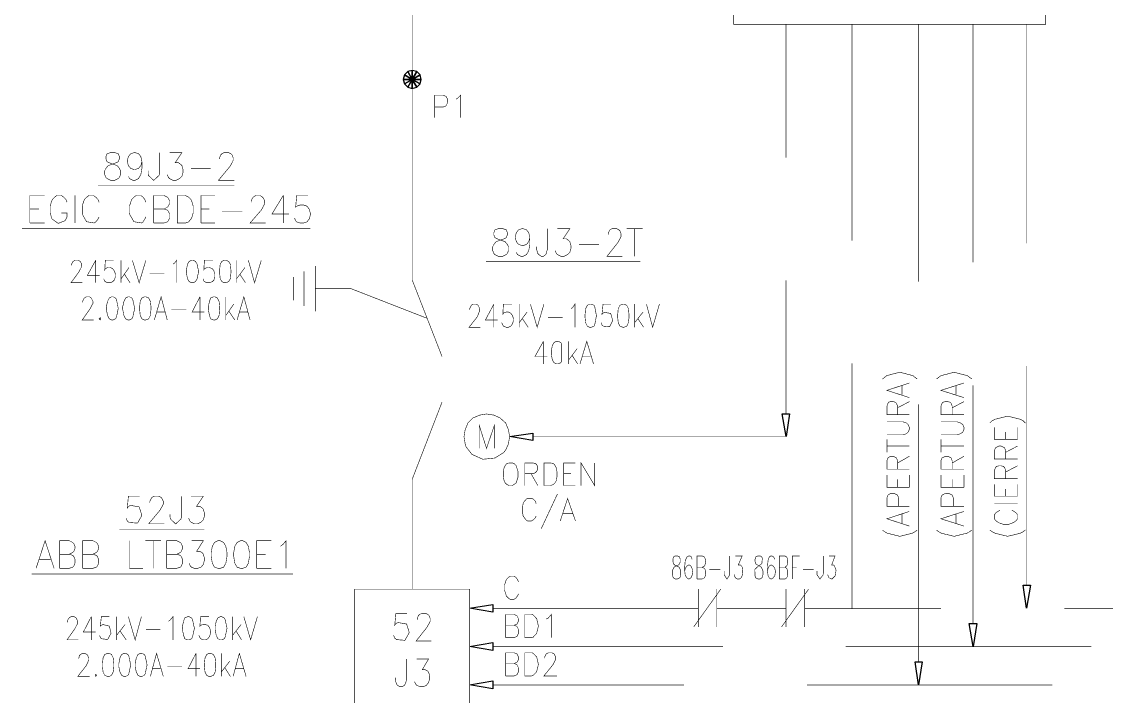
# Model space of a CAD drawing. Header units: millimetres. Extents: x -1355 to 3509, y -1443 to -567.
# Drawn here: x 2774.7 to 2861.5, y -789.6 to -735.7 of the extents above; entities that cross this region are included whole.
import ezdxf

# ---------------------------------------------------------------- set-up
doc = ezdxf.new("R2010")
doc.units = ezdxf.units.MM

msp = doc.modelspace()

# ---------------------------------------------------------------- linework, layer by layer
at = {"color": 0, "const_width": 0.045}
for points in [[(2805.948, -608.397), (2805.948, -756.321)], [(2835.861, -746.546), (2835.861, -735.872)], [(2841.132, -753.168), (2841.132, -735.872)], [(2846.445, -756.456), (2846.445, -735.872)], [(2850.818, -754.924), (2850.818, -735.872)], [(2855.094, -753.394), (2855.094, -735.872)], [(2807.753, -743.347), (2807.753, -741.546), (2808.429, -741.546), (2808.65, -741.637), (2808.699, -741.725), (2808.786, -741.86), (2808.786, -742.132), (2808.65, -742.403), (2808.429, -742.494), (2807.753, -742.494)], [(2809.461, -741.86), (2809.596, -741.772), (2809.823, -741.546), (2809.823, -743.347)], [(2784.326, -746.86), (2784.24, -747.177), (2784.056, -747.403), (2783.786, -747.49), (2783.699, -747.49), (2783.429, -747.403), (2783.245, -747.177), (2783.159, -746.86), (2783.159, -746.772), (2783.245, -746.455), (2783.429, -746.229), (2783.699, -746.141), (2783.786, -746.141), (2784.056, -746.229), (2784.24, -746.455), (2784.326, -746.86), (2784.326, -747.403), (2784.24, -747.898), (2784.056, -748.212), (2783.786, -748.347), (2783.607, -748.347), (2783.337, -748.212), (2783.245, -748.033)], [(2785.726, -746.141), (2785.726, -747.807), (2785.699, -747.96), (2785.272, -748.358), (2784.845, -747.96), (2784.823, -747.807), (2784.823, -747.581)], [(2786.537, -746.141), (2787.526, -746.141), (2786.986, -746.951), (2787.256, -746.951), (2787.434, -747.086), (2787.526, -747.177), (2787.618, -747.49), (2787.618, -747.716), (2787.526, -748.033), (2787.348, -748.212), (2787.077, -748.347), (2786.807, -748.347), (2786.537, -748.212), (2786.445, -748.124), (2786.353, -747.898)], [(2790.542, -746.637), (2790.542, -746.546), (2790.634, -746.321), (2790.726, -746.229), (2790.905, -746.141), (2791.267, -746.141), (2791.445, -746.229), (2791.537, -746.321), (2791.623, -746.546), (2791.623, -746.772), (2791.537, -746.951), (2791.353, -747.268), (2790.456, -748.347), (2791.715, -748.347)], [(2788.245, -747.403), (2789.823, -747.403)], [(2780.813, -748.798), (2791.715, -748.798)], [(2775.364, -751.772), (2775.364, -749.564), (2776.537, -749.564)], [(2778.337, -750.104), (2778.245, -749.881), (2778.067, -749.699), (2777.888, -749.564), (2777.526, -749.564), (2777.348, -749.699), (2777.164, -749.881), (2777.077, -750.104), (2776.986, -750.42), (2776.986, -750.96), (2777.077, -751.276), (2777.126, -751.432), (2777.629, -751.798), (2778.169, -751.587), (2778.245, -751.455), (2778.337, -751.276), (2778.337, -750.96), (2777.888, -750.96)], [(2778.969, -749.564), (2778.969, -751.772)], [(2780.905, -750.104), (2780.813, -749.881), (2780.634, -749.699), (2780.456, -749.564), (2780.094, -749.564), (2779.915, -749.699), (2779.732, -749.881), (2779.645, -750.104), (2779.553, -750.42), (2779.553, -750.96), (2779.575, -751.095), (2779.899, -751.664), (2780.505, -751.764), (2780.634, -751.681), (2780.813, -751.455), (2780.905, -751.276)], [(2784.645, -750.104), (2784.553, -749.881), (2784.418, -749.699), (2784.24, -749.564), (2783.877, -749.564), (2783.699, -749.699), (2783.515, -749.881), (2783.429, -750.104), (2783.337, -750.42), (2783.337, -750.96), (2783.359, -751.095), (2783.683, -751.664), (2784.283, -751.764), (2784.418, -751.681), (2784.553, -751.455), (2784.645, -751.276)], [(2785.272, -751.772), (2785.272, -749.564), (2786.083, -749.564), (2786.353, -749.699), (2786.445, -749.79), (2786.537, -750.015), (2786.537, -750.195), (2786.445, -750.42), (2786.353, -750.511), (2786.083, -750.646), (2785.272, -750.646)], [(2789.056, -751.772), (2789.056, -749.564), (2790.186, -749.564)], [(2793.067, -750.104), (2793.067, -750.015), (2793.159, -749.79), (2793.245, -749.699), (2793.429, -749.564), (2793.786, -749.564), (2793.969, -749.699), (2794.056, -749.79), (2794.148, -750.015), (2794.148, -750.195), (2794.056, -750.42), (2793.877, -750.734), (2792.975, -751.772), (2794.24, -751.772)], [(2795.634, -749.564), (2794.732, -751.05), (2796.083, -751.05)], [(2795.634, -749.564), (2795.634, -751.772)], [(2797.618, -749.564), (2796.715, -749.564), (2796.623, -750.511), (2796.715, -750.42), (2796.986, -750.329), (2797.256, -750.329), (2797.526, -750.42), (2797.705, -750.646), (2797.796, -750.96), (2797.796, -751.141), (2797.705, -751.455), (2797.526, -751.681), (2797.256, -751.772), (2796.986, -751.772), (2796.715, -751.681), (2796.623, -751.59), (2796.537, -751.364)], [(2775.364, -750.646), (2776.083, -750.646)], [(2786.083, -750.646), (2786.353, -750.734), (2786.445, -750.825), (2786.537, -751.05), (2786.537, -751.364), (2786.445, -751.59), (2786.353, -751.681), (2786.083, -751.772), (2785.272, -751.772)], [(2789.056, -750.646), (2789.732, -750.646)], [(2790.726, -750.825), (2792.348, -750.825)], [(2774.732, -752.221), (2797.796, -752.221)], [(2775.364, -751.772), (2776.537, -751.772)], [(2789.056, -751.772), (2790.186, -751.772)], [(2815.364, -752.942), (2815.272, -753.259), (2815.094, -753.482), (2814.823, -753.573), (2814.732, -753.573), (2814.461, -753.482), (2814.283, -753.259), (2814.191, -752.942), (2814.191, -752.851), (2814.283, -752.538), (2814.461, -752.312), (2814.732, -752.221), (2814.823, -752.221), (2815.094, -752.312), (2815.272, -752.538), (2815.364, -752.942), (2815.364, -753.482), (2815.272, -753.978), (2815.094, -754.295), (2814.823, -754.429), (2814.645, -754.429), (2814.375, -754.295), (2814.283, -754.112)], [(2816.759, -752.221), (2816.759, -753.89), (2816.672, -754.204), (2816.623, -754.295), (2816.445, -754.429), (2816.267, -754.429), (2816.083, -754.295), (2815.996, -754.204), (2815.905, -753.89), (2815.905, -753.664)], [(2817.569, -752.221), (2818.564, -752.221), (2818.023, -753.033), (2818.294, -753.033), (2818.472, -753.168), (2818.564, -753.259), (2818.65, -753.573), (2818.65, -753.798), (2818.564, -754.112), (2818.38, -754.295), (2818.11, -754.429), (2817.84, -754.429), (2817.569, -754.295), (2817.483, -754.204), (2817.391, -753.978)], [(2821.629, -752.716), (2821.629, -752.625), (2821.715, -752.403), (2821.764, -752.312), (2821.942, -752.221), (2822.305, -752.221), (2822.483, -752.312), (2822.569, -752.403), (2822.661, -752.625), (2822.661, -752.851), (2822.569, -753.033), (2822.391, -753.347), (2821.537, -754.429), (2822.753, -754.429)], [(2823.11, -752.221), (2824.375, -752.221)], [(2823.742, -752.221), (2823.742, -754.429)], [(2819.283, -753.482), (2820.905, -753.482)], [(2778.699, -755.15), (2778.699, -755.06), (2778.786, -754.881), (2778.834, -754.834), (2778.969, -754.743), (2779.24, -754.743), (2779.375, -754.834), (2779.418, -754.881), (2779.51, -755.06), (2779.51, -755.238), (2779.283, -755.69), (2778.65, -756.547), (2779.553, -756.547)], [(2780.634, -754.743), (2779.959, -755.96), (2780.948, -755.96)], [(2780.634, -754.743), (2780.634, -756.547)], [(2782.077, -754.743), (2781.402, -754.743), (2781.353, -755.511), (2781.402, -755.421), (2781.58, -755.33), (2781.807, -755.33), (2781.986, -755.421), (2782.121, -755.6), (2782.213, -755.869), (2782.213, -756.05), (2782.121, -756.321), (2781.986, -756.456), (2781.807, -756.547), (2781.58, -756.547), (2781.402, -756.456), (2781.353, -756.411), (2781.267, -756.23)], [(2782.661, -754.743), (2782.661, -756.547)], [(2783.564, -754.743), (2784.105, -756.547), (2784.645, -754.743)], [(2786.807, -755.06), (2786.942, -754.969), (2787.121, -754.743), (2787.121, -756.547)], [(2790.002, -754.743), (2789.326, -754.743), (2789.283, -755.511), (2789.326, -755.421), (2789.553, -755.33), (2789.732, -755.33), (2789.959, -755.421), (2790.094, -755.6), (2790.137, -755.869), (2790.137, -756.05), (2790.094, -756.321), (2789.959, -756.456), (2789.732, -756.547), (2789.553, -756.547), (2789.326, -756.456), (2789.283, -756.411), (2789.24, -756.23)], [(2791.894, -754.743), (2791.894, -756.547)], [(2792.84, -754.743), (2793.337, -756.547), (2793.877, -754.743)], [(2811.85, -754.834), (2824.191, -754.834)], [(2783.294, -755.33), (2782.661, -756.23)], [(2784.959, -755.781), (2786.132, -755.781)], [(2792.569, -755.33), (2791.894, -756.23)], [(2797.299, -758.394), (2797.299, -755.646)], [(2798.202, -758.843), (2798.202, -755.195)], [(2782.932, -755.869), (2783.38, -756.547)], [(2792.164, -755.869), (2792.618, -756.547)], [(2796.445, -757.942), (2796.445, -756.095)], [(2805.948, -756.321), (2808.337, -762.447)], [(2835.861, -767.042), (2835.861, -756.364)], [(2800.996, -756.995), (2798.202, -756.995)], [(2800.996, -756.995), (2807.121, -759.382)], [(2779.596, -758.121), (2779.596, -758.033), (2779.645, -757.851), (2779.732, -757.764), (2779.867, -757.673), (2780.137, -757.673), (2780.272, -757.764), (2780.407, -758.033), (2780.407, -758.212), (2780.321, -758.347), (2780.186, -758.617), (2779.553, -759.521), (2780.456, -759.521)], [(2785.321, -759.521), (2785.861, -757.673), (2786.353, -759.521)], [(2788.969, -757.673), (2788.337, -758.89), (2789.326, -758.89)], [(2788.969, -757.673), (2788.969, -759.521)], [(2791.04, -757.673), (2791.04, -759.521)], [(2791.672, -758.259), (2791.04, -759.16)], [(2791.942, -759.521), (2792.483, -757.673), (2792.975, -759.521)], [(2810.542, -758.708), (2810.542, -758.617), (2810.634, -758.438), (2810.677, -758.347), (2810.813, -758.256), (2811.083, -758.256), (2811.218, -758.347), (2811.353, -758.617), (2811.353, -758.799), (2811.267, -758.978), (2811.175, -759.247), (2810.499, -760.104), (2811.402, -760.104)], [(2812.483, -758.256), (2811.807, -759.521), (2812.796, -759.521)], [(2812.483, -758.256), (2812.483, -760.104)], [(2813.921, -758.256), (2813.245, -758.256), (2813.202, -759.069), (2813.245, -758.978), (2813.472, -758.89), (2813.65, -758.89), (2813.834, -758.978), (2813.969, -759.16), (2814.056, -759.429), (2814.056, -759.564), (2813.969, -759.834), (2813.834, -760.016), (2813.65, -760.104), (2813.472, -760.104), (2813.245, -760.016), (2813.11, -759.743)], [(2814.51, -758.256), (2814.51, -760.104)], [(2815.407, -758.256), (2815.948, -760.104), (2816.488, -758.256)], [(2818.65, -758.617), (2818.786, -758.529), (2818.969, -758.256), (2818.969, -760.104)], [(2821.85, -758.256), (2821.218, -758.256), (2821.132, -759.069), (2821.218, -758.978), (2821.332, -758.916), (2821.829, -758.998), (2821.991, -759.561), (2821.742, -760.069), (2821.24, -760.016), (2821.132, -759.925), (2821.083, -759.743)], [(2823.742, -758.256), (2823.742, -760.104)], [(2824.688, -758.256), (2825.186, -760.104), (2825.726, -758.256)], [(2785.499, -758.89), (2786.175, -758.89)], [(2786.672, -758.708), (2787.888, -758.708)], [(2791.267, -758.799), (2791.759, -759.521)], [(2792.121, -758.89), (2792.796, -758.89)], [(2815.137, -758.89), (2814.51, -759.743)], [(2824.418, -758.89), (2823.742, -759.743)], [(2814.78, -759.429), (2815.229, -760.104)], [(2816.807, -759.338), (2817.975, -759.338)], [(2824.013, -759.429), (2824.461, -760.104)], [(2816.445, -761.23), (2815.769, -762.447), (2816.759, -762.447)], [(2816.445, -761.23), (2816.445, -763.033)], [(2818.472, -761.23), (2818.472, -763.033)], [(2819.148, -761.816), (2818.472, -762.716)], [(2819.375, -763.033), (2819.915, -761.23), (2820.456, -763.033)], [(2818.742, -762.356), (2819.191, -763.033)], [(2819.596, -762.447), (2820.229, -762.447)], [(2841.132, -782.627), (2841.132, -762.987)], [(2855.094, -780.735), (2855.094, -763.212)], [(2843.564, -764.247), (2843.742, -764.113), (2843.91, -763.975), (2844.959, -763.699), (2846.007, -763.975), (2846.175, -764.113), (2846.353, -764.247)], [(2847.888, -764.247), (2848.067, -764.113), (2848.24, -763.978), (2849.305, -763.705), (2850.369, -763.978), (2850.548, -764.113), (2850.726, -764.247)], [(2845.726, -765.735), (2843.926, -765.151), (2845.726, -764.564)], [(2845.137, -765.509), (2845.137, -764.743)], [(2850.094, -765.735), (2848.245, -765.151), (2850.094, -764.564)], [(2849.461, -765.509), (2849.461, -764.743)], [(2850.818, -783.799), (2850.818, -764.743)], [(2805.948, -772.265), (2808.337, -766.095)], [(2845.726, -767.087), (2843.926, -767.087), (2843.926, -766.411), (2844.013, -766.185), (2844.061, -766.095), (2844.24, -766.051), (2844.418, -766.051), (2844.596, -766.095), (2844.688, -766.185), (2844.78, -766.411), (2844.78, -767.087)], [(2844.78, -766.547), (2845.726, -766.051)], [(2850.094, -767.087), (2848.245, -767.087), (2848.245, -766.411), (2848.337, -766.185), (2848.429, -766.095), (2848.607, -766.051), (2848.791, -766.051), (2848.969, -766.095), (2849.061, -766.185), (2849.148, -766.411), (2849.148, -767.087)], [(2849.148, -766.547), (2850.094, -766.051)], [(2846.445, -786.861), (2846.445, -766.277)], [(2811.31, -769.79), (2811.31, -767.942), (2811.894, -769.79), (2812.526, -767.942), (2812.526, -769.79)], [(2843.926, -768.708), (2845.229, -768.708), (2845.499, -768.617), (2845.634, -768.482), (2845.726, -768.256), (2845.726, -768.122), (2845.634, -767.899), (2845.499, -767.761), (2845.229, -767.673), (2843.926, -767.673)], [(2848.245, -768.708), (2849.553, -768.708), (2849.823, -768.617), (2850.002, -768.482), (2850.094, -768.256), (2850.094, -768.122), (2850.002, -767.899), (2849.823, -767.761), (2849.553, -767.673), (2848.245, -767.673)], [(2852.169, -767.761), (2852.348, -767.582), (2852.575, -767.462), (2853.586, -767.216), (2854.596, -767.462), (2854.823, -767.582), (2855.002, -767.761)], [(2854.375, -769.069), (2852.526, -769.069), (2852.526, -768.122)], [(2853.429, -769.069), (2853.429, -768.482)], [(2854.375, -769.069), (2854.375, -768.122)], [(2815.591, -768.843), (2835.861, -768.843)], [(2843.926, -770.104), (2843.926, -769.069)], [(2843.926, -769.608), (2845.726, -769.608)], [(2848.245, -770.104), (2848.245, -769.069)], [(2848.245, -769.608), (2850.094, -769.608)], [(2854.375, -770.647), (2852.526, -770.647), (2852.526, -769.969), (2852.618, -769.743), (2852.888, -769.608), (2853.067, -769.608), (2853.337, -769.743), (2853.429, -769.969), (2853.429, -770.647)], [(2853.429, -770.104), (2854.375, -769.608)], [(2845.726, -771.456), (2843.926, -771.456), (2843.926, -770.782), (2844.013, -770.556), (2844.061, -770.509), (2844.24, -770.421), (2844.418, -770.421), (2844.688, -770.556), (2844.78, -770.782), (2844.78, -771.456)], [(2844.78, -770.961), (2845.726, -770.421)], [(2850.094, -771.456), (2848.245, -771.456), (2848.245, -770.782), (2848.337, -770.556), (2848.607, -770.421), (2848.791, -770.421), (2848.969, -770.509), (2849.061, -770.556), (2849.148, -770.782), (2849.148, -771.456)], [(2849.148, -770.961), (2850.094, -770.421)], [(2814.959, -772.761), (2814.959, -770.961), (2815.634, -770.961), (2815.813, -771.004), (2815.905, -771.096), (2815.996, -771.277), (2815.996, -771.456), (2815.905, -771.635), (2815.813, -771.725), (2815.634, -771.816), (2814.959, -771.816)], [(2818.067, -772.761), (2818.067, -770.961), (2819.013, -770.961)], [(2819.461, -772.761), (2819.461, -770.961), (2820.542, -772.761), (2820.542, -770.961)], [(2854.375, -772.222), (2852.526, -772.222), (2852.526, -771.547), (2852.618, -771.321), (2852.71, -771.23), (2852.888, -771.187), (2853.067, -771.187), (2853.245, -771.23), (2853.337, -771.321), (2853.429, -771.547), (2853.429, -772.222)], [(2853.429, -771.682), (2854.375, -771.187)], [(2805.948, -781.051), (2805.948, -772.265)], [(2815.456, -771.816), (2815.996, -772.761)], [(2818.067, -771.816), (2818.65, -771.816)], [(2845.726, -772.899), (2843.926, -772.899), (2843.926, -771.908)], [(2844.78, -772.899), (2844.78, -772.265)], [(2845.726, -772.899), (2845.726, -771.908)], [(2850.094, -772.899), (2848.245, -772.899), (2848.245, -771.908)], [(2849.148, -772.899), (2849.148, -772.265)], [(2850.094, -772.899), (2850.094, -771.908)], [(2818.067, -772.761), (2819.013, -772.761)], [(2854.375, -773.617), (2852.526, -773.617), (2852.526, -772.673)], [(2853.429, -773.617), (2853.429, -773.034)], [(2854.375, -773.617), (2854.375, -772.673)], [(2784.148, -773.617), (2783.245, -773.617), (2783.159, -774.565), (2783.245, -774.43), (2783.429, -774.353), (2784.11, -774.471), (2784.321, -775.157), (2783.975, -775.772), (2783.305, -775.717), (2783.159, -775.6), (2783.067, -775.374)], [(2784.959, -774.16), (2784.959, -774.025), (2785.05, -773.843), (2785.137, -773.708), (2785.321, -773.617), (2785.677, -773.617), (2785.861, -773.708), (2785.948, -773.843), (2786.04, -774.025), (2786.04, -774.248), (2785.948, -774.43), (2785.769, -774.743), (2784.867, -775.825), (2786.132, -775.825)], [(2787.483, -773.617), (2787.483, -775.286), (2787.456, -775.436), (2787.029, -775.834), (2786.602, -775.436), (2786.58, -775.286), (2786.58, -775.06)], [(2788.245, -773.617), (2789.24, -773.617), (2788.699, -774.43), (2788.969, -774.43), (2789.148, -774.565), (2789.24, -774.656), (2789.326, -774.969), (2789.326, -775.195), (2789.24, -775.509), (2789.056, -775.691), (2788.786, -775.825), (2788.515, -775.825), (2788.245, -775.691), (2788.159, -775.6), (2788.067, -775.374)], [(2815.861, -774.204), (2815.813, -774.025), (2815.634, -773.843), (2815.521, -773.805), (2815.115, -773.814), (2814.861, -774.104), (2814.823, -774.204), (2814.78, -774.474), (2814.78, -774.925), (2814.823, -775.195), (2814.915, -775.33), (2815.05, -775.509), (2815.186, -775.6), (2815.499, -775.6), (2815.634, -775.509), (2815.813, -775.33), (2815.861, -775.195)], [(2817.569, -773.438), (2816.267, -776.23)], [(2817.796, -775.6), (2818.38, -773.799), (2819.013, -775.6)], [(2845.726, -774.43), (2843.926, -774.43), (2843.926, -773.752), (2844.013, -773.529), (2844.061, -773.482), (2844.24, -773.391), (2844.51, -773.391), (2844.78, -773.529), (2844.867, -773.752), (2844.867, -774.43)], [(2850.094, -774.43), (2848.245, -774.43), (2848.245, -773.752), (2848.337, -773.529), (2848.607, -773.391), (2848.877, -773.391), (2849.061, -773.482), (2849.148, -773.529), (2849.24, -773.752), (2849.24, -774.43)], [(2845.726, -776.005), (2843.926, -775.421), (2845.726, -774.834)], [(2850.094, -776.005), (2848.245, -775.421), (2850.094, -774.834)], [(2852.526, -774.204), (2854.375, -774.204)], [(2852.975, -774.743), (2852.796, -774.834), (2852.618, -774.969), (2852.526, -775.104), (2852.526, -775.421), (2852.618, -775.556), (2852.796, -775.691), (2852.975, -775.782), (2853.245, -775.87), (2853.65, -775.87), (2853.926, -775.782), (2854.105, -775.691), (2854.283, -775.556), (2854.375, -775.421), (2854.375, -775.104), (2854.283, -774.969), (2854.105, -774.834), (2853.926, -774.743)], [(2818.023, -775.013), (2818.786, -775.013)], [(2845.137, -775.782), (2845.137, -775.013)], [(2849.461, -775.782), (2849.461, -775.013)], [(2782.526, -776.277), (2789.326, -776.277)], [(2843.564, -776.321), (2843.742, -776.456), (2843.959, -776.579), (2844.959, -776.825), (2845.959, -776.579), (2846.175, -776.456), (2846.353, -776.321)], [(2847.888, -776.321), (2848.067, -776.456), (2848.294, -776.579), (2849.305, -776.825), (2850.315, -776.579), (2850.548, -776.456), (2850.726, -776.321)], [(2852.169, -776.321), (2852.348, -776.456), (2852.575, -776.579), (2853.586, -776.825), (2854.596, -776.579), (2854.823, -776.456), (2855.002, -776.321)], [(2775.861, -779.383), (2776.58, -777.177), (2777.299, -779.383)], [(2777.753, -779.383), (2777.753, -777.177), (2778.515, -777.177), (2778.786, -777.312), (2778.877, -777.403), (2778.969, -777.627), (2778.969, -777.808), (2778.877, -778.034), (2778.786, -778.122), (2778.515, -778.257), (2777.753, -778.257)], [(2779.596, -779.383), (2779.596, -777.177), (2780.407, -777.177), (2780.677, -777.312), (2780.769, -777.403), (2780.861, -777.627), (2780.861, -777.808), (2780.769, -778.034), (2780.677, -778.122), (2780.407, -778.257), (2779.596, -778.257)], [(2783.337, -777.177), (2783.337, -779.383), (2784.418, -779.383)], [(2784.596, -777.177), (2785.861, -777.177)], [(2785.229, -777.177), (2785.229, -779.383)], [(2786.31, -779.383), (2786.31, -777.177), (2787.121, -777.177), (2787.391, -777.312), (2787.483, -777.403), (2787.569, -777.627), (2787.569, -777.808), (2787.483, -778.034), (2787.391, -778.122), (2787.121, -778.257), (2786.31, -778.257)], [(2788.294, -777.177), (2789.24, -777.177), (2788.699, -778.034), (2788.969, -778.034), (2789.148, -778.122), (2789.24, -778.257), (2789.326, -778.573), (2789.326, -778.752), (2789.24, -779.069), (2789.056, -779.295), (2788.786, -779.383), (2788.515, -779.383), (2788.294, -779.295), (2788.202, -779.204), (2788.11, -778.978)], [(2793.515, -779.383), (2793.515, -777.177), (2794.688, -777.177)], [(2795.407, -777.627), (2795.591, -777.491), (2795.861, -777.177), (2795.861, -779.383)], [(2778.515, -778.257), (2778.786, -778.348), (2778.877, -778.438), (2778.969, -778.664), (2778.969, -778.978), (2778.877, -779.204), (2778.786, -779.295), (2778.515, -779.383), (2777.753, -779.383)], [(2780.407, -778.257), (2780.677, -778.348), (2780.769, -778.438), (2780.861, -778.664), (2780.861, -778.978), (2780.769, -779.204), (2780.677, -779.295), (2780.407, -779.383), (2779.596, -779.383)], [(2787.121, -778.257), (2787.391, -778.348), (2787.483, -778.438), (2787.569, -778.664), (2787.569, -778.978), (2787.483, -779.204), (2787.391, -779.295), (2787.121, -779.383), (2786.31, -779.383)], [(2793.515, -778.257), (2794.24, -778.257)], [(2776.132, -778.664), (2777.029, -778.664)], [(2828.337, -778.664), (2828.294, -778.482), (2828.159, -778.391), (2828.067, -778.391), (2827.932, -778.482), (2827.796, -778.752), (2827.753, -779.204), (2827.753, -779.608), (2827.796, -779.969), (2827.932, -780.148), (2828.067, -780.239), (2828.11, -780.239), (2828.245, -780.148), (2828.337, -779.969), (2828.38, -779.699), (2828.38, -779.608), (2828.337, -779.383), (2828.245, -779.204), (2828.11, -779.113), (2828.067, -779.113), (2827.932, -779.204), (2827.796, -779.383), (2827.753, -779.608)], [(2828.742, -780.239), (2828.742, -778.391), (2829.148, -778.391), (2829.326, -778.482), (2829.375, -778.573), (2829.418, -778.752), (2829.418, -778.934), (2829.375, -779.113), (2829.326, -779.204), (2829.148, -779.295), (2828.742, -779.295)], [(2831.353, -778.391), (2831.353, -779.791), (2831.348, -779.908), (2831.132, -780.248), (2830.91, -779.908), (2830.905, -779.791), (2830.905, -779.608)], [(2831.807, -778.391), (2832.348, -778.391), (2832.034, -779.113), (2832.213, -779.113), (2832.305, -779.204), (2832.348, -779.295), (2832.391, -779.565), (2832.391, -779.699), (2832.348, -779.969), (2832.256, -780.148), (2832.121, -780.239), (2831.942, -780.239), (2831.807, -780.148), (2831.759, -780.06), (2831.715, -779.878)], [(2834.959, -778.664), (2834.867, -778.482), (2834.732, -778.391), (2834.645, -778.391), (2834.51, -778.482), (2834.418, -778.752), (2834.375, -779.204), (2834.375, -779.608), (2834.418, -779.969), (2834.51, -780.148), (2834.645, -780.239), (2834.688, -780.239), (2834.823, -780.148), (2834.959, -779.969), (2835.002, -779.699), (2835.002, -779.608), (2834.959, -779.383), (2834.823, -779.204), (2834.688, -779.113), (2834.645, -779.113), (2834.51, -779.204), (2834.418, -779.383), (2834.375, -779.608)], [(2835.321, -780.239), (2835.321, -778.391), (2835.769, -778.391), (2835.905, -778.482), (2835.948, -778.573), (2835.996, -778.752), (2835.996, -778.934), (2835.948, -779.113), (2835.905, -779.204), (2835.769, -779.295), (2835.321, -779.295)], [(2836.353, -780.239), (2836.353, -778.391), (2836.942, -778.391)], [(2838.834, -778.391), (2838.834, -779.791), (2838.823, -779.908), (2838.569, -780.239), (2838.337, -779.905), (2838.337, -779.791), (2838.337, -779.608)], [(2839.283, -778.391), (2839.78, -778.391), (2839.51, -779.113), (2839.645, -779.113), (2839.726, -779.181), (2839.861, -779.538), (2839.78, -779.996), (2839.526, -780.251), (2839.272, -780.128), (2839.24, -780.06), (2839.196, -779.878)], [(2775.499, -779.834), (2796.402, -779.834)], [(2793.515, -779.383), (2794.688, -779.383)], [(2814.461, -780.465), (2814.375, -780.286), (2814.24, -780.104), (2814.105, -780.013), (2813.786, -780.013), (2813.65, -780.104), (2813.472, -780.286), (2813.429, -780.465), (2813.337, -780.691), (2813.337, -781.139), (2813.429, -781.412), (2813.472, -781.591), (2813.65, -781.77), (2813.786, -781.861), (2814.105, -781.861), (2814.24, -781.77), (2814.375, -781.591), (2814.461, -781.412)], [(2829.148, -779.295), (2829.326, -779.383), (2829.375, -779.474), (2829.418, -779.608), (2829.418, -779.878), (2829.375, -780.06), (2829.326, -780.148), (2829.148, -780.239), (2828.742, -780.239)], [(2829.732, -779.474), (2830.591, -779.474)], [(2835.769, -779.295), (2835.905, -779.383), (2835.948, -779.474), (2835.996, -779.608), (2835.996, -779.878), (2835.948, -780.06), (2835.905, -780.148), (2835.769, -780.239), (2835.321, -780.239)], [(2836.353, -779.295), (2836.715, -779.295)], [(2837.213, -779.474), (2838.067, -779.474)], [(2830.634, -781.051), (2828.472, -784.069)], [(2828.834, -781.051), (2828.834, -784.069)], [(2830.321, -781.051), (2830.321, -784.069)], [(2837.661, -781.051), (2835.499, -784.069)], [(2835.861, -781.051), (2835.861, -784.069)], [(2837.348, -781.051), (2837.348, -784.069)], [(2812.391, -782.582), (2828.834, -782.582)], [(2835.861, -782.582), (2830.321, -782.582)], [(2837.348, -782.582), (2848.245, -782.582)], [(2858.11, -782.582), (2869.013, -782.582)], [(2778.38, -783.708), (2778.38, -783.617), (2778.429, -783.438), (2778.515, -783.348), (2778.65, -783.257), (2778.921, -783.257), (2779.056, -783.348), (2779.105, -783.438), (2779.191, -783.617), (2779.191, -783.799), (2779.105, -783.934), (2778.969, -784.204), (2778.337, -785.104), (2779.24, -785.104)], [(2780.272, -783.257), (2779.645, -784.474), (2780.634, -784.474)], [(2780.272, -783.257), (2780.272, -785.104)], [(2781.715, -783.257), (2781.083, -783.257), (2780.996, -784.022), (2781.083, -783.934), (2781.213, -783.882), (2781.721, -784.005), (2781.856, -784.577), (2781.586, -785.075), (2781.094, -785.016), (2780.996, -784.925), (2780.948, -784.743)], [(2782.299, -783.257), (2782.299, -785.104)], [(2783.245, -783.257), (2783.786, -785.104), (2784.283, -783.257)], [(2786.445, -783.617), (2786.58, -783.527), (2786.807, -783.257), (2786.807, -785.104)], [(2789.688, -783.257), (2789.013, -783.257), (2788.969, -784.022), (2789.013, -783.934), (2789.24, -783.888), (2789.418, -783.888), (2789.596, -783.934), (2789.732, -784.113), (2789.823, -784.383), (2789.823, -784.565), (2789.732, -784.834), (2789.596, -785.014), (2789.418, -785.104), (2789.24, -785.104), (2789.013, -785.014), (2788.969, -784.925), (2788.877, -784.743)], [(2791.58, -783.257), (2791.58, -785.104)], [(2792.483, -783.257), (2793.023, -785.104), (2793.564, -783.257)], [(2805.542, -782.987), (2804.645, -782.987), (2804.553, -783.934), (2804.645, -783.799), (2804.823, -783.723), (2805.505, -783.84), (2805.715, -784.527), (2805.369, -785.142), (2804.705, -785.087), (2804.553, -784.969), (2804.461, -784.743)], [(2806.353, -783.483), (2806.353, -783.391), (2806.445, -783.169), (2806.537, -783.077), (2806.715, -782.987), (2807.029, -782.987), (2807.213, -783.077), (2807.299, -783.169), (2807.391, -783.391), (2807.391, -783.617), (2807.299, -783.799), (2807.121, -784.113), (2806.267, -785.195), (2807.483, -785.195)], [(2813.429, -784.925), (2813.429, -783.077), (2814.105, -783.077), (2814.326, -783.169), (2814.461, -783.438), (2814.461, -783.574), (2814.326, -783.843), (2814.105, -783.934), (2813.429, -783.934)], [(2813.429, -784.925), (2813.429, -783.077), (2814.105, -783.077), (2814.326, -783.169), (2814.461, -783.438), (2814.461, -783.574), (2814.326, -783.843), (2814.105, -783.934), (2813.429, -783.934)], [(2816.672, -783.438), (2816.85, -783.348), (2817.077, -783.077), (2817.077, -784.925)], [(2816.672, -783.438), (2816.85, -783.348), (2817.077, -783.077), (2817.077, -784.925)], [(2782.975, -783.888), (2782.299, -784.743)], [(2782.569, -784.383), (2783.067, -785.104)], [(2784.645, -784.295), (2785.813, -784.295)], [(2792.256, -783.888), (2791.58, -784.743)], [(2791.85, -784.383), (2792.299, -785.104)], [(2814.105, -783.934), (2814.326, -784.022), (2814.461, -784.295), (2814.461, -784.565), (2814.326, -784.834), (2814.105, -784.925), (2813.429, -784.925)], [(2814.105, -783.934), (2814.326, -784.022), (2814.461, -784.295), (2814.461, -784.565), (2814.326, -784.834), (2814.105, -784.925), (2813.429, -784.925)], [(2785.002, -788.031), (2785.499, -786.187), (2786.04, -788.031)], [(2791.623, -788.031), (2792.121, -786.187), (2792.661, -788.031)], [(2812.391, -785.644), (2830.813, -785.644)], [(2813.429, -787.988), (2813.429, -786.14), (2814.105, -786.14), (2814.326, -786.231), (2814.461, -786.5), (2814.461, -786.682), (2814.375, -786.817), (2814.326, -786.905), (2814.105, -786.996), (2813.429, -786.996)], [(2813.429, -787.988), (2813.429, -786.14), (2814.105, -786.14), (2814.326, -786.231), (2814.461, -786.5), (2814.461, -786.682), (2814.375, -786.817), (2814.326, -786.905), (2814.105, -786.996), (2813.429, -786.996)], [(2816.537, -786.591), (2816.537, -786.5), (2816.672, -786.231), (2816.85, -786.14), (2817.121, -786.14), (2817.299, -786.231), (2817.348, -786.322), (2817.434, -786.5), (2817.434, -786.682), (2817.348, -786.817), (2817.213, -787.087), (2816.488, -787.988), (2817.526, -787.988)], [(2816.537, -786.591), (2816.537, -786.5), (2816.672, -786.231), (2816.85, -786.14), (2817.121, -786.14), (2817.299, -786.231), (2817.348, -786.322), (2817.434, -786.5), (2817.434, -786.682), (2817.348, -786.817), (2817.213, -787.087), (2816.488, -787.988), (2817.526, -787.988)], [(2840.634, -785.644), (2860.272, -785.644)], [(2779.283, -786.635), (2779.283, -786.548), (2779.326, -786.365), (2779.418, -786.274), (2779.553, -786.187), (2779.78, -786.187), (2779.915, -786.274), (2780.002, -786.365), (2780.05, -786.548), (2780.05, -786.726), (2780.002, -786.905), (2779.867, -787.177), (2779.191, -788.031), (2780.137, -788.031)], [(2788.65, -786.187), (2788.023, -787.401), (2788.969, -787.401)], [(2788.65, -786.187), (2788.65, -788.031)], [(2790.677, -786.187), (2790.677, -788.031)], [(2791.353, -786.817), (2790.677, -787.674)], [(2805.499, -786.635), (2805.499, -788.303), (2805.407, -788.617), (2805.321, -788.752), (2805.137, -788.843), (2804.959, -788.843), (2804.78, -788.752), (2804.688, -788.617), (2804.596, -788.303), (2804.596, -788.122)], [(2806.31, -786.635), (2807.256, -786.635), (2806.759, -787.491), (2806.986, -787.491), (2807.164, -787.582), (2807.256, -787.674), (2807.348, -787.988), (2807.348, -788.212), (2807.256, -788.527), (2807.077, -788.752), (2806.85, -788.843), (2806.58, -788.843), (2806.31, -788.752), (2806.218, -788.617), (2806.132, -788.438)], [(2814.105, -786.996), (2814.326, -787.087), (2814.461, -787.357), (2814.461, -787.627), (2814.326, -787.896), (2814.105, -787.988), (2813.429, -787.988)], [(2814.105, -786.996), (2814.326, -787.087), (2814.461, -787.357), (2814.461, -787.627), (2814.326, -787.896), (2814.105, -787.988), (2813.429, -787.988)], [(2785.186, -787.401), (2785.813, -787.401)], [(2786.353, -787.266), (2787.526, -787.266)], [(2790.948, -787.312), (2791.402, -788.031)], [(2791.807, -787.401), (2792.483, -787.401)], [(2812.391, -788.708), (2827.705, -788.708)], [(2837.526, -788.708), (2857.164, -788.708)]]:
    msp.add_lwpolyline(points, dxfattribs=at)
for points in [[(2831.672, -735.872), (2831.672, -726.185), (2856.623, -726.185), (2856.623, -735.872), (2831.672, -735.872)], [(2781.807, -746.141), (2781.537, -746.229), (2781.445, -746.455), (2781.445, -746.637), (2781.537, -746.86), (2781.715, -746.951), (2782.077, -747.086), (2782.348, -747.177), (2782.526, -747.403), (2782.618, -747.581), (2782.618, -747.898), (2782.526, -748.124), (2782.434, -748.212), (2782.164, -748.347), (2781.807, -748.347), (2781.537, -748.212), (2781.445, -748.124), (2781.353, -747.898), (2781.353, -747.581), (2781.445, -747.403), (2781.623, -747.177), (2781.894, -747.086), (2782.256, -746.951), (2782.434, -746.86), (2782.526, -746.637), (2782.526, -746.455), (2782.434, -746.229), (2782.164, -746.141), (2781.807, -746.141)], [(2787.164, -751.772), (2787.164, -749.564), (2787.796, -749.564), (2788.067, -749.699), (2788.245, -749.881), (2788.337, -750.104), (2788.429, -750.42), (2788.429, -750.96), (2788.337, -751.276), (2788.245, -751.455), (2788.067, -751.681), (2787.796, -751.772), (2787.164, -751.772)], [(2812.84, -752.221), (2812.569, -752.312), (2812.483, -752.538), (2812.483, -752.716), (2812.569, -752.942), (2812.753, -753.033), (2813.11, -753.168), (2813.38, -753.259), (2813.564, -753.482), (2813.65, -753.664), (2813.65, -753.978), (2813.564, -754.204), (2813.472, -754.295), (2813.202, -754.429), (2812.84, -754.429), (2812.569, -754.295), (2812.483, -754.204), (2812.391, -753.978), (2812.391, -753.664), (2812.483, -753.482), (2812.661, -753.259), (2812.932, -753.168), (2813.294, -753.033), (2813.472, -752.942), (2813.564, -752.716), (2813.564, -752.538), (2813.472, -752.312), (2813.202, -752.221), (2812.84, -752.221)], [(2788.294, -754.743), (2788.11, -754.834), (2787.975, -755.06), (2787.888, -755.511), (2787.888, -755.781), (2787.975, -756.23), (2788.11, -756.456), (2788.294, -756.547), (2788.429, -756.547), (2788.607, -756.456), (2788.742, -756.23), (2788.834, -755.781), (2788.834, -755.511), (2788.742, -755.06), (2788.607, -754.834), (2788.429, -754.743), (2788.294, -754.743)], [(2790.905, -754.743), (2790.726, -754.834), (2790.591, -755.06), (2790.542, -755.511), (2790.542, -755.781), (2790.591, -756.23), (2790.726, -756.456), (2790.905, -756.547), (2791.04, -756.547), (2791.267, -756.456), (2791.402, -756.23), (2791.445, -755.781), (2791.445, -755.511), (2791.402, -755.06), (2791.267, -754.834), (2791.04, -754.743), (2790.905, -754.743)], [(2781.894, -757.673), (2781.715, -757.764), (2781.58, -758.033), (2781.488, -758.438), (2781.488, -758.708), (2781.58, -759.16), (2781.715, -759.429), (2781.894, -759.521), (2782.029, -759.521), (2782.213, -759.429), (2782.288, -759.315), (2782.434, -758.596), (2782.288, -757.878), (2782.213, -757.764), (2782.029, -757.673), (2781.894, -757.673)], [(2783.202, -757.673), (2783.023, -757.764), (2782.888, -758.033), (2782.796, -758.438), (2782.796, -758.708), (2782.888, -759.16), (2783.023, -759.429), (2783.202, -759.521), (2783.337, -759.521), (2783.515, -759.429), (2783.591, -759.315), (2783.748, -758.596), (2783.591, -757.878), (2783.515, -757.764), (2783.337, -757.673), (2783.202, -757.673)], [(2784.51, -757.673), (2784.326, -757.764), (2784.191, -758.033), (2784.148, -758.438), (2784.148, -758.708), (2784.191, -759.16), (2784.326, -759.429), (2784.51, -759.521), (2784.645, -759.521), (2784.867, -759.429), (2785.002, -759.16), (2785.05, -758.708), (2785.05, -758.438), (2785.002, -758.033), (2784.867, -757.764), (2784.645, -757.673), (2784.51, -757.673)], [(2790.05, -757.673), (2789.823, -757.764), (2789.732, -758.033), (2789.645, -758.438), (2789.645, -758.708), (2789.732, -759.16), (2789.823, -759.429), (2790.05, -759.521), (2790.186, -759.521), (2790.364, -759.429), (2790.499, -759.16), (2790.542, -758.708), (2790.542, -758.438), (2790.499, -758.033), (2790.364, -757.764), (2790.186, -757.673), (2790.05, -757.673)], [(2820.137, -758.256), (2819.959, -758.347), (2819.823, -758.617), (2819.78, -759.069), (2819.78, -759.338), (2819.823, -759.743), (2819.959, -760.016), (2820.137, -760.104), (2820.272, -760.104), (2820.499, -760.016), (2820.564, -759.845), (2820.688, -759.185), (2820.564, -758.523), (2820.499, -758.347), (2820.272, -758.256), (2820.137, -758.256)], [(2822.796, -758.256), (2822.569, -758.347), (2822.434, -758.617), (2822.391, -759.069), (2822.391, -759.338), (2822.434, -759.743), (2822.569, -760.016), (2822.796, -760.104), (2822.888, -760.104), (2823.11, -760.016), (2823.245, -759.743), (2823.294, -759.338), (2823.294, -759.069), (2823.245, -758.617), (2823.11, -758.347), (2822.888, -758.256), (2822.796, -758.256)], [(2780.996, -759.338), (2780.905, -759.429), (2780.996, -759.521), (2781.04, -759.429), (2780.996, -759.338)], [(2817.483, -761.23), (2817.299, -761.321), (2817.164, -761.547), (2817.077, -761.995), (2817.077, -762.268), (2817.164, -762.716), (2817.299, -762.942), (2817.483, -763.033), (2817.618, -763.033), (2817.84, -762.942), (2817.899, -762.813), (2817.899, -761.453), (2817.84, -761.321), (2817.618, -761.23), (2817.483, -761.23)], [(2813.742, -768.843), (2813.65, -768.303), (2813.429, -767.761), (2812.975, -767.356), (2812.483, -767.13), (2811.894, -767.042), (2811.353, -767.13), (2810.813, -767.356), (2810.407, -767.761), (2810.186, -768.303), (2810.094, -768.843), (2810.186, -769.43), (2810.25, -769.661), (2810.737, -770.277), (2811.602, -770.664), (2812.569, -770.562), (2813.267, -770.127), (2813.429, -769.925), (2813.65, -769.43), (2813.742, -768.843)], [(2813.699, -770.961), (2813.515, -771.004), (2813.38, -771.187), (2813.294, -771.365), (2813.245, -771.635), (2813.245, -772.087), (2813.294, -772.356), (2813.38, -772.538), (2813.515, -772.673), (2813.699, -772.761), (2813.969, -772.761), (2814.105, -772.673), (2814.283, -772.538), (2814.326, -772.356), (2814.418, -772.087), (2814.418, -771.635), (2814.326, -771.365), (2814.283, -771.187), (2814.105, -771.004), (2813.969, -770.961), (2813.699, -770.961)], [(2816.488, -772.761), (2816.488, -770.961), (2817.029, -770.961), (2817.256, -771.004), (2817.391, -771.187), (2817.483, -771.365), (2817.526, -771.635), (2817.526, -772.087), (2817.483, -772.356), (2817.391, -772.538), (2817.256, -772.673), (2817.029, -772.761), (2816.488, -772.761)], [(2790.407, -777.177), (2790.137, -777.312), (2789.959, -777.627), (2789.867, -778.122), (2789.867, -778.438), (2789.959, -778.978), (2790.137, -779.295), (2790.407, -779.383), (2790.591, -779.383), (2790.861, -779.295), (2791.04, -778.978), (2791.132, -778.438), (2791.132, -778.122), (2791.04, -777.627), (2790.861, -777.312), (2790.591, -777.177), (2790.407, -777.177)], [(2792.213, -777.177), (2791.942, -777.312), (2791.759, -777.627), (2791.672, -778.122), (2791.672, -778.438), (2791.759, -778.978), (2791.942, -779.295), (2792.213, -779.383), (2792.391, -779.383), (2792.661, -779.295), (2792.84, -778.978), (2792.932, -778.438), (2792.932, -778.122), (2792.84, -777.627), (2792.661, -777.312), (2792.391, -777.177), (2792.213, -777.177)], [(2826.986, -778.391), (2826.85, -778.482), (2826.807, -778.664), (2826.807, -778.843), (2826.85, -779.022), (2826.942, -779.113), (2827.121, -779.204), (2827.305, -779.295), (2827.391, -779.474), (2827.434, -779.608), (2827.434, -779.878), (2827.391, -780.06), (2827.348, -780.148), (2827.169, -780.239), (2826.986, -780.239), (2826.85, -780.148), (2826.807, -780.06), (2826.759, -779.878), (2826.759, -779.608), (2826.807, -779.474), (2826.899, -779.295), (2827.034, -779.204), (2827.256, -779.113), (2827.348, -779.022), (2827.391, -778.843), (2827.391, -778.664), (2827.348, -778.482), (2827.169, -778.391), (2826.986, -778.391)], [(2833.607, -778.391), (2833.429, -778.482), (2833.38, -778.664), (2833.38, -778.843), (2833.429, -779.022), (2833.564, -779.113), (2833.742, -779.204), (2833.877, -779.295), (2833.969, -779.474), (2834.013, -779.608), (2834.013, -779.878), (2833.969, -780.06), (2833.926, -780.148), (2833.791, -780.239), (2833.607, -780.239), (2833.429, -780.148), (2833.375, -779.992), (2833.359, -779.474), (2833.629, -779.218), (2833.921, -779.013), (2833.959, -778.605), (2833.926, -778.482), (2833.791, -778.391), (2833.607, -778.391)], [(2801.353, -781.051), (2801.353, -790.24), (2810.542, -790.24), (2810.542, -781.051), (2801.353, -781.051)], [(2787.975, -783.257), (2787.753, -783.348), (2787.661, -783.617), (2787.569, -784.022), (2787.569, -784.295), (2787.661, -784.743), (2787.753, -785.014), (2787.975, -785.104), (2788.11, -785.104), (2788.294, -785.014), (2788.369, -784.899), (2788.526, -784.183), (2788.369, -783.465), (2788.294, -783.348), (2788.11, -783.257), (2787.975, -783.257)], [(2790.591, -783.257), (2790.407, -783.348), (2790.272, -783.617), (2790.186, -784.022), (2790.186, -784.295), (2790.272, -784.743), (2790.407, -785.014), (2790.591, -785.104), (2790.726, -785.104), (2790.905, -785.014), (2790.98, -784.899), (2791.137, -784.183), (2790.98, -783.465), (2790.905, -783.348), (2790.726, -783.257), (2790.591, -783.257)], [(2814.959, -784.925), (2814.959, -783.077), (2815.499, -783.077), (2815.618, -783.104), (2815.91, -783.412), (2816.045, -784.002), (2815.905, -784.594), (2815.613, -784.902), (2815.499, -784.925), (2814.959, -784.925)], [(2814.959, -784.925), (2814.959, -783.077), (2815.499, -783.077), (2815.613, -783.104), (2815.91, -783.412), (2816.045, -784.002), (2815.905, -784.594), (2815.613, -784.902), (2815.499, -784.925), (2814.959, -784.925)], [(2814.959, -787.988), (2814.959, -786.14), (2815.499, -786.14), (2815.618, -786.166), (2815.91, -786.477), (2816.045, -787.066), (2815.905, -787.656), (2815.613, -787.963), (2815.499, -787.988), (2814.959, -787.988)], [(2814.959, -787.988), (2814.959, -786.14), (2815.499, -786.14), (2815.613, -786.166), (2815.91, -786.477), (2816.045, -787.066), (2815.905, -787.656), (2815.613, -787.963), (2815.499, -787.988), (2814.959, -787.988)], [(2781.58, -786.187), (2781.353, -786.274), (2781.218, -786.548), (2781.175, -786.996), (2781.175, -787.266), (2781.218, -787.674), (2781.353, -787.943), (2781.58, -788.031), (2781.715, -788.031), (2781.894, -787.943), (2782.029, -787.674), (2782.077, -787.266), (2782.077, -786.996), (2782.029, -786.548), (2781.894, -786.274), (2781.715, -786.187), (2781.58, -786.187)], [(2782.888, -786.187), (2782.705, -786.274), (2782.569, -786.548), (2782.483, -786.996), (2782.483, -787.266), (2782.569, -787.674), (2782.705, -787.943), (2782.888, -788.031), (2783.023, -788.031), (2783.202, -787.943), (2783.277, -787.829), (2783.429, -787.11), (2783.277, -786.392), (2783.202, -786.274), (2783.023, -786.187), (2782.888, -786.187)], [(2784.191, -786.187), (2784.013, -786.274), (2783.877, -786.548), (2783.786, -786.996), (2783.786, -787.266), (2783.877, -787.674), (2784.013, -787.943), (2784.191, -788.031), (2784.326, -788.031), (2784.51, -787.943), (2784.586, -787.829), (2784.742, -787.11), (2784.586, -786.392), (2784.51, -786.274), (2784.326, -786.187), (2784.191, -786.187)], [(2789.688, -786.187), (2789.51, -786.274), (2789.375, -786.548), (2789.326, -786.996), (2789.326, -787.266), (2789.375, -787.674), (2789.51, -787.943), (2789.688, -788.031), (2789.823, -788.031), (2790.05, -787.943), (2790.186, -787.674), (2790.229, -787.266), (2790.229, -786.996), (2790.186, -786.548), (2790.05, -786.274), (2789.823, -786.187), (2789.688, -786.187)], [(2780.634, -787.852), (2780.591, -787.943), (2780.634, -788.031), (2780.726, -787.943), (2780.634, -787.852)]]:
    msp.add_lwpolyline(points, close=True, dxfattribs=at)
at = {"color": 0}
for points in [[(2805.321, -739.924), (2805.229, -740.285), (2805.948, -740.285)], [(2805.591, -739.655), (2805.321, -739.924), (2805.948, -740.285)], [(2805.948, -739.564), (2805.591, -739.655), (2805.948, -740.285)], [(2806.31, -739.655), (2805.948, -739.564), (2805.948, -740.285)], [(2806.58, -739.924), (2806.31, -739.655), (2805.948, -740.285)], [(2806.672, -740.285), (2806.58, -739.924), (2805.948, -740.285)], [(2805.229, -740.285), (2805.321, -740.646), (2805.948, -740.285)], [(2805.321, -740.646), (2805.591, -740.915), (2805.948, -740.285)], [(2805.591, -740.915), (2805.948, -741.006), (2805.948, -740.285)], [(2805.948, -741.006), (2806.31, -740.915), (2805.948, -740.285)], [(2806.31, -740.915), (2806.58, -740.646), (2805.948, -740.285)], [(2806.58, -740.646), (2806.672, -740.285), (2805.948, -740.285)], [(2836.132, -767.042), (2835.861, -768.843), (2835.548, -767.042)], [(2815.591, -769.16), (2813.742, -768.843), (2815.591, -768.573)], [(2855.407, -780.735), (2855.094, -782.582), (2854.823, -780.735)], [(2812.391, -782.896), (2810.542, -782.582), (2812.391, -782.265)], [(2851.132, -783.799), (2850.818, -785.644), (2850.499, -783.799)], [(2812.391, -785.961), (2810.542, -785.644), (2812.391, -785.33)], [(2846.759, -786.861), (2846.445, -788.708), (2846.175, -786.861)], [(2812.391, -789.022), (2810.542, -788.708), (2812.391, -788.392)]]:
    msp.add_lwpolyline(points, close=True, dxfattribs=at)

doc.saveas('drawing.dxf')
